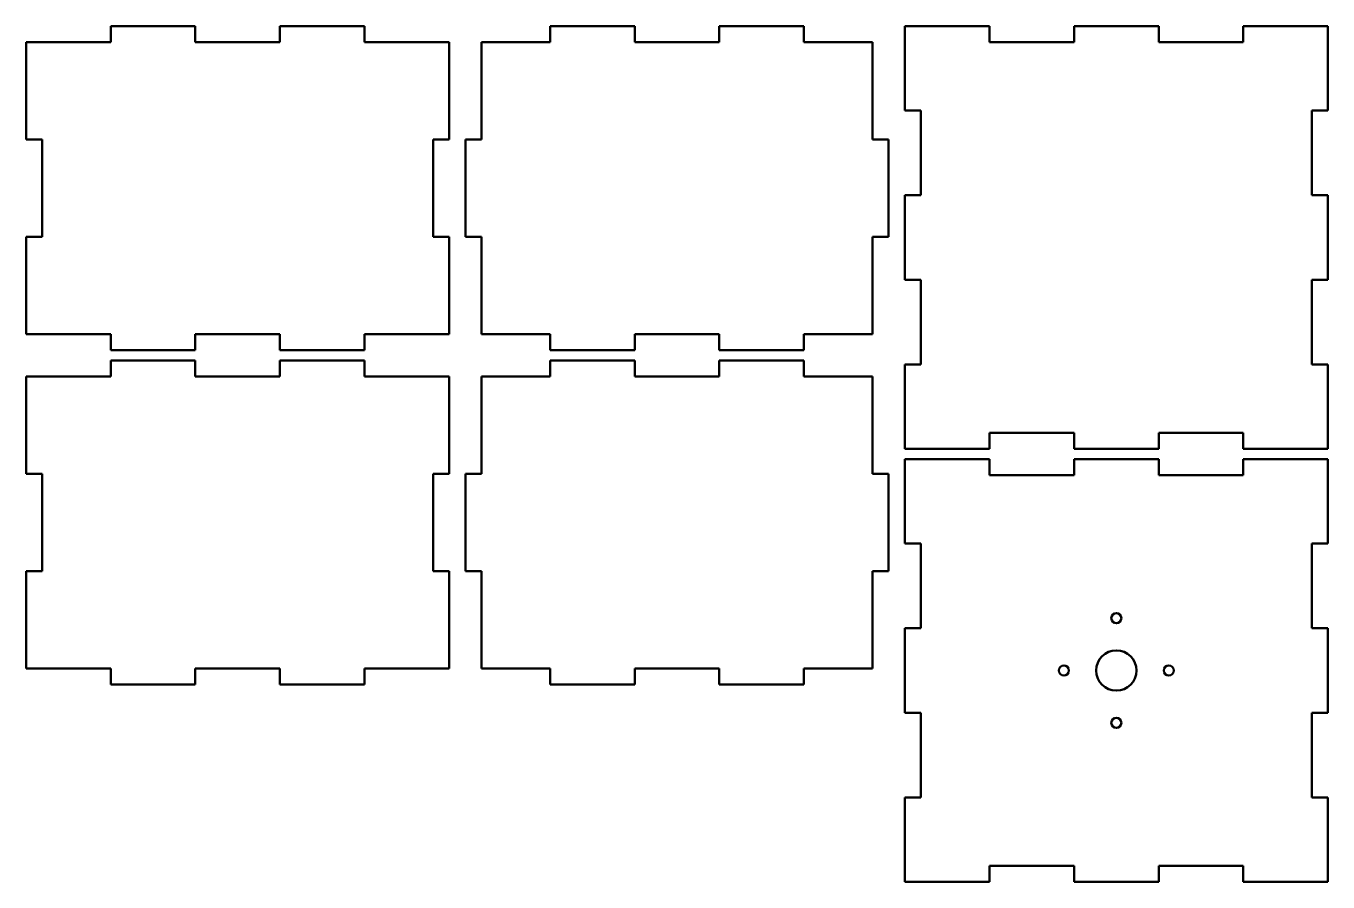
# Model space of a CAD drawing. Header units: millimetres. Extents: x 192 to 838, y -134 to 291.
import ezdxf

# ---------------------------------------------------------------- set-up
doc = ezdxf.new("R2010")
doc.units = ezdxf.units.MM
doc.header["$LTSCALE"] = 2
doc.layers.add('Visible (ISO)', color=7, linetype='Continuous', lineweight=50)

msp = doc.modelspace()

# ---------------------------------------------------------------- linework, layer by layer
at = {"layer": 'Visible (ISO)'}
for p, q in [((276, 290.5), (234, 290.5)), ((234, 290.5), (234, 282.5)), ((276, 282.5), (276, 290.5)), ((360, 290.5), (318, 290.5)), ((318, 290.5), (318, 282.5)), ((360, 282.5), (360, 290.5)), ((494, 290.5), (452, 290.5)), ((452, 290.5), (452, 282.5)), ((494, 282.5), (494, 290.5)), ((578, 290.5), (536, 290.5)), ((536, 290.5), (536, 282.5)), ((578, 282.5), (578, 290.5)), ((670, 290.5), (628, 290.5)), ((628, 290.5), (628, 248.5)), ((670, 282.5), (670, 290.5)), ((754, 290.5), (712, 290.5)), ((712, 290.5), (712, 282.5)), ((754, 282.5), (754, 290.5)), ((838, 290.5), (796, 290.5)), ((796, 290.5), (796, 282.5)), ((838, 248.5), (838, 290.5)), ((234, 282.5), (192, 282.5)), ((192, 282.5), (192, 234.17)), ((318, 282.5), (276, 282.5)), ((402, 282.5), (360, 282.5)), ((402, 234.17), (402, 282.5)), ((452, 282.5), (418, 282.5)), ((418, 282.5), (418, 234.17)), ((536, 282.5), (494, 282.5)), ((612, 282.5), (578, 282.5)), ((612, 234.17), (612, 282.5)), ((712, 282.5), (670, 282.5)), ((796, 282.5), (754, 282.5)), ((628, 248.5), (636, 248.5)), ((636, 248.5), (636, 206.5)), ((830, 206.5), (830, 248.5)), ((830, 248.5), (838, 248.5)), ((192, 234.17), (200, 234.17)), ((200, 234.17), (200, 185.83)), ((394, 185.83), (394, 234.17)), ((394, 234.17), (402, 234.17)), ((410, 234.17), (410, 185.83)), ((418, 234.17), (410, 234.17)), ((620, 234.17), (612, 234.17)), ((620, 185.83), (620, 234.17)), ((628, 206.5), (628, 164.5)), ((636, 206.5), (628, 206.5)), ((838, 206.5), (830, 206.5)), ((838, 164.5), (838, 206.5)), ((192, 185.83), (192, 137.5)), ((200, 185.83), (192, 185.83)), ((402, 185.83), (394, 185.83)), ((402, 137.5), (402, 185.83)), ((410, 185.83), (418, 185.83)), ((418, 185.83), (418, 137.5)), ((612, 137.5), (612, 185.83)), ((612, 185.83), (620, 185.83)), ((628, 164.5), (636, 164.5)), ((636, 164.5), (636, 122.5)), ((830, 122.5), (830, 164.5)), ((830, 164.5), (838, 164.5)), ((192, 137.5), (234, 137.5)), ((234, 129.5), (234, 137.5)), ((276, 137.5), (318, 137.5)), ((276, 137.5), (276, 129.5)), ((318, 129.5), (318, 137.5)), ((360, 137.5), (402, 137.5)), ((360, 137.5), (360, 129.5)), ((418, 137.5), (452, 137.5)), ((452, 129.5), (452, 137.5)), ((494, 137.5), (536, 137.5)), ((494, 137.5), (494, 129.5)), ((536, 129.5), (536, 137.5)), ((578, 137.5), (612, 137.5)), ((578, 137.5), (578, 129.5)), ((276, 129.5), (234, 129.5)), ((360, 129.5), (318, 129.5)), ((494, 129.5), (452, 129.5)), ((578, 129.5), (536, 129.5)), ((276, 124.5), (234, 124.5)), ((234, 124.5), (234, 116.5)), ((276, 116.5), (276, 124.5)), ((360, 124.5), (318, 124.5)), ((318, 124.5), (318, 116.5)), ((360, 116.5), (360, 124.5)), ((494, 124.5), (452, 124.5)), ((452, 124.5), (452, 116.5)), ((494, 116.5), (494, 124.5)), ((578, 124.5), (536, 124.5)), ((536, 124.5), (536, 116.5)), ((578, 116.5), (578, 124.5)), ((234, 116.5), (192, 116.5)), ((192, 116.5), (192, 68.17)), ((318, 116.5), (276, 116.5)), ((402, 116.5), (360, 116.5)), ((402, 68.17), (402, 116.5)), ((452, 116.5), (418, 116.5)), ((418, 116.5), (418, 68.17)), ((536, 116.5), (494, 116.5)), ((612, 116.5), (578, 116.5)), ((612, 68.17), (612, 116.5)), ((628, 122.5), (628, 80.5)), ((636, 122.5), (628, 122.5)), ((838, 122.5), (830, 122.5)), ((838, 80.5), (838, 122.5)), ((670, 88.5), (712, 88.5)), ((670, 80.5), (670, 88.5)), ((712, 88.5), (712, 80.5)), ((754, 80.5), (754, 88.5)), ((754, 88.5), (796, 88.5)), ((796, 88.5), (796, 80.5)), ((628, 80.5), (670, 80.5)), ((712, 80.5), (754, 80.5)), ((796, 80.5), (838, 80.5)), ((670, 75.5), (628, 75.5)), ((628, 75.5), (628, 33.5)), ((670, 67.5), (670, 75.5)), ((754, 75.5), (712, 75.5)), ((712, 75.5), (712, 67.5)), ((754, 67.5), (754, 75.5)), ((838, 75.5), (796, 75.5)), ((796, 75.5), (796, 67.5)), ((838, 33.5), (838, 75.5)), ((192, 68.17), (200, 68.17)), ((200, 68.17), (200, 19.83)), ((394, 19.83), (394, 68.17)), ((394, 68.17), (402, 68.17)), ((410, 68.17), (410, 19.83)), ((418, 68.17), (410, 68.17)), ((620, 68.17), (612, 68.17)), ((620, 19.83), (620, 68.17)), ((712, 67.5), (670, 67.5)), ((796, 67.5), (754, 67.5)), ((628, 33.5), (636, 33.5)), ((636, 33.5), (636, -8.5)), ((830, -8.5), (830, 33.5)), ((830, 33.5), (838, 33.5)), ((192, 19.83), (192, -28.5)), ((200, 19.83), (192, 19.83)), ((402, 19.83), (394, 19.83)), ((402, -28.5), (402, 19.83)), ((410, 19.83), (418, 19.83)), ((418, 19.83), (418, -28.5)), ((612, -28.5), (612, 19.83)), ((612, 19.83), (620, 19.83)), ((628, -8.5), (628, -50.5)), ((636, -8.5), (628, -8.5)), ((838, -8.5), (830, -8.5)), ((838, -50.5), (838, -8.5)), ((192, -28.5), (234, -28.5)), ((234, -36.5), (234, -28.5)), ((276, -28.5), (318, -28.5)), ((276, -28.5), (276, -36.5)), ((318, -36.5), (318, -28.5)), ((360, -28.5), (402, -28.5)), ((360, -28.5), (360, -36.5)), ((418, -28.5), (452, -28.5)), ((452, -36.5), (452, -28.5)), ((494, -28.5), (536, -28.5)), ((494, -28.5), (494, -36.5)), ((536, -36.5), (536, -28.5)), ((578, -28.5), (612, -28.5)), ((578, -28.5), (578, -36.5)), ((276, -36.5), (234, -36.5)), ((360, -36.5), (318, -36.5)), ((494, -36.5), (452, -36.5)), ((578, -36.5), (536, -36.5)), ((628, -50.5), (636, -50.5)), ((636, -50.5), (636, -92.5)), ((830, -92.5), (830, -50.5)), ((830, -50.5), (838, -50.5)), ((628, -92.5), (628, -134.5)), ((636, -92.5), (628, -92.5)), ((838, -92.5), (830, -92.5)), ((838, -134.5), (838, -92.5)), ((670, -126.5), (712, -126.5)), ((670, -134.5), (670, -126.5)), ((712, -126.5), (712, -134.5)), ((754, -134.5), (754, -126.5)), ((754, -126.5), (796, -126.5)), ((796, -126.5), (796, -134.5)), ((628, -134.5), (670, -134.5)), ((712, -134.5), (754, -134.5)), ((796, -134.5), (838, -134.5))]:
    msp.add_line(p, q, dxfattribs=at)
for centre, radius in [((733, -3.5), 2.5), ((733, -29.5), 10), ((707, -29.5), 2.5), ((759, -29.5), 2.5), ((733, -55.5), 2.5)]:
    msp.add_circle(centre, radius, dxfattribs=at)

doc.saveas('drawing.dxf')
